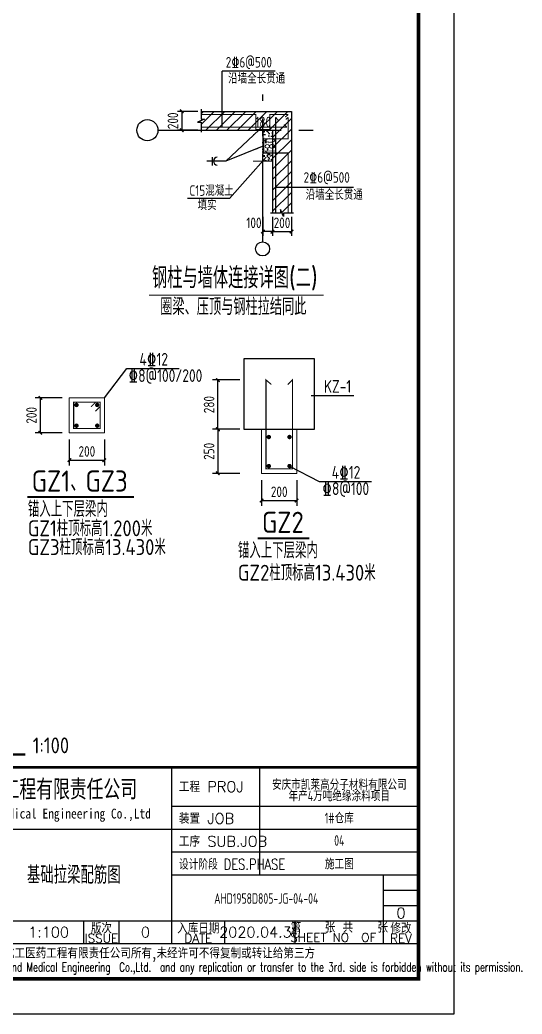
# Model space of a CAD drawing. Header units: millimetres. Extents: x 865490 to 879904, y 39442 to 44891.
# Drawn here: x 869460.7 to 869603.3, y 39450.4 to 39732.4 of the extents above; entities that cross this region are included whole.
import ezdxf
from ezdxf.enums import TextEntityAlignment as Align

# ---------------------------------------------------------------- set-up
doc = ezdxf.new("R2010")
doc.units = ezdxf.units.MM
doc.header["$LTSCALE"] = 1000
doc.header["$MEASUREMENT"] = 0
doc.linetypes.add('CENTER', pattern=[2, 1.25, -0.25, 0.25, -0.25])
doc.linetypes.add('DOTE', pattern=[2.42, 2, -0.2, 0.02, -0.2])
for name, color, linetype in [('1500', 4, 'Continuous'), ('2', 3, 'Continuous'), ('AXIS', 3, 'Continuous'), ('DIM', 7, 'Continuous'), ('DOTE', 1, 'DOTE'), ('PUB_TEXT', 7, 'Continuous'), ('层14', 2, 'Continuous'), ('文字', 7, 'Continuous'), ('水平标注', 2, 'Continuous')]:
    doc.layers.add(name, color=color, linetype=linetype)
doc.layers.add('Z-柱大样外框', color=7, linetype='ByLayer', lineweight=18)
doc.styles.add('ECEC_TQ', font='txt_l.shx', dxfattribs={"bigfont": 'hztxt_l.shx'})
doc.styles.add('ECEC_TQ_S', font='')
doc.styles.add('GBHZ', font='gbenor.shx', dxfattribs={"width": 0.9, "bigfont": 'gbcbig.shx'})
doc.styles.add('TS', font='tssdeng.shx', dxfattribs={"width": 0.8, "height": 2.5, "bigfont": 'tssdchn.shx'})
doc.styles.add('TSSD_REIN', font='tssdeng.shx', dxfattribs={"width": 0.7, "bigfont": 'tssdchn.shx'})
doc.styles.get('ECEC_TQ_S').set_extended_font_data('SimSun')
doc.dimstyles.new('Y10', dxfattribs={"dimscale": 0, "dimtxt": 3, "dimasz": 0.01, "dimexe": 1.2, "dimexo": 1, "dimgap": 1, "dimtad": 1, "dimdec": 0, "dimlfac": 10, "dimzin": 0, "dimdsep": 46, "dimtxsty": 'GBHZ', "dimblk1": 'DX', "dimblk2": 'DX', "dimsah": 1, "dimcen": 0.09, "dimdle": 1, "dimadec": 0, "dimazin": 0, "dimtfac": 1, "dimtdec": 0, "dimtix": 1, "dimtmove": 2, "dimatfit": 3, "dimldrblk": 'DX', "dimfxl": 0, "dimtolj": 1, "dimtzin": 0, "dimarcsym": 0})
doc.dimstyles.new('Y20', dxfattribs={"dimscale": 0, "dimtxt": 3, "dimasz": 0.01, "dimexe": 1.5, "dimexo": 0.03, "dimgap": 1, "dimtad": 1, "dimdec": 0, "dimlfac": 20, "dimzin": 0, "dimdsep": 46, "dimtxsty": 'GBHZ', "dimblk1": 'DX', "dimblk2": 'DX', "dimsah": 1, "dimcen": 0.09, "dimdle": 1, "dimadec": 0, "dimazin": 0, "dimtfac": 1, "dimtdec": 0, "dimtix": 1, "dimtmove": 2, "dimatfit": 3, "dimldrblk": 'DX', "dimfxl": 0, "dimtolj": 1, "dimtzin": 0, "dimarcsym": 0})

# ---------------------------------------------------------------- blocks, each defined once
blk = doc.blocks.new('DX')
at = {"color": 0, "linetype": 'ByBlock', "const_width": 40}
blk.add_lwpolyline([(-54, -51), (46, 49)], dxfattribs=at)
blk = doc.blocks.new('*D31')
at = {"layer": 'Defpoints', "color": 0, "transparency": 16777216}
for p in [(869512.2, 39706.46), (869506.68, 39701.13), (869512.2, 39701.13)]:
    blk.add_point(p, dxfattribs=at)
at = {"layer": 'dim', "color": 0, "lineweight": -2, "transparency": 16777216}
for p, q in [((869511.2, 39706.46), (869505.48, 39706.46)), ((869506.68, 39706.47), (869506.68, 39706.48)), ((869506.68, 39706.46), (869506.68, 39701.13)), ((869511.2, 39701.13), (869505.48, 39701.13)), ((869506.68, 39701.12), (869506.68, 39701.11))]:
    blk.add_line(p, q, dxfattribs=at)
at = {"layer": 'dim', "color": 0, "lineweight": -2, "transparency": 16777216, "xscale": 0.01, "yscale": 0.01, "zscale": 0.01}
for p, rotation in [((869506.68, 39706.46), 270), ((869506.68, 39701.13), 90)]:
    blk.add_blockref('DX', p, dxfattribs=dict(at, rotation=rotation))
at = {"layer": 'dim', "color": 0, "transparency": 16777216, "insert": (869504.18, 39703.79), "char_height": 3, "attachment_point": 5, "rotation": 90, "style": 'GBHZ'}
blk.add_mtext('\\A1;200', dxfattribs=at)
blk = doc.blocks.new('*D17')
at = {"layer": 'Defpoints', "color": 0, "transparency": 16777216}
for p in [(869532.45, 39677.58), (869537.78, 39677.58), (869537.78, 39672.36)]:
    blk.add_point(p, dxfattribs=at)
at = {"layer": 'dim', "color": 0, "lineweight": -2, "transparency": 16777216}
for p, q in [((869532.45, 39676.58), (869532.45, 39671.16)), ((869537.78, 39676.58), (869537.78, 39671.16)), ((869532.44, 39672.36), (869532.43, 39672.36)), ((869532.45, 39672.36), (869537.78, 39672.36)), ((869537.79, 39672.36), (869537.8, 39672.36))]:
    blk.add_line(p, q, dxfattribs=at)
at = {"layer": 'dim', "color": 0, "lineweight": -2, "transparency": 16777216, "xscale": 0.01, "yscale": 0.01, "zscale": 0.01}
blk.add_blockref('DX', (869532.45, 39672.36), dxfattribs=at)
at = {"layer": 'dim', "color": 0, "lineweight": -2, "transparency": 16777216, "xscale": 0.01, "yscale": 0.01, "zscale": 0.01, "rotation": 180}
blk.add_blockref('DX', (869537.78, 39672.36), dxfattribs=at)
at = {"layer": 'dim', "color": 0, "transparency": 16777216, "insert": (869535.12, 39674.86), "char_height": 3, "attachment_point": 5, "style": 'GBHZ'}
blk.add_mtext('\\A1;200', dxfattribs=at)
blk = doc.blocks.new('*D20')
at = {"layer": 'Defpoints', "color": 0, "transparency": 16777216}
for p in [(869529.67, 39677.58), (869532.45, 39677.58), (869529.67, 39672.36)]:
    blk.add_point(p, dxfattribs=at)
at = {"layer": 'dim', "color": 0, "lineweight": -2, "transparency": 16777216}
for p, q in [((869529.67, 39676.58), (869529.67, 39671.16)), ((869532.45, 39676.58), (869532.45, 39671.16)), ((869532.44, 39672.36), (869529.68, 39672.36))]:
    blk.add_line(p, q, dxfattribs=at)
at = {"layer": 'dim', "color": 0, "lineweight": -2, "transparency": 16777216, "xscale": 0.01, "yscale": 0.01, "zscale": 0.01, "rotation": 180}
blk.add_blockref('DX', (869529.67, 39672.36), dxfattribs=at)
at = {"layer": 'dim', "color": 0, "lineweight": -2, "transparency": 16777216, "xscale": 0.01, "yscale": 0.01, "zscale": 0.01}
blk.add_blockref('DX', (869532.45, 39672.36), dxfattribs=at)
at = {"layer": 'dim', "color": 0, "transparency": 16777216, "insert": (869527.16, 39674.86), "char_height": 3, "attachment_point": 5, "style": 'GBHZ'}
blk.add_mtext('\\A1;100', dxfattribs=at)
blk = doc.blocks.new('*D21')
at = {"layer": 'Defpoints', "color": 0, "transparency": 16777216}
for p in [(869472.8, 39625.25), (869466.55, 39615.25), (869472.8, 39615.25)]:
    blk.add_point(p, dxfattribs=at)
at = {"layer": 'dim', "color": 0, "lineweight": -2, "transparency": 16777216}
for p, q in [((869472.77, 39625.25), (869465.05, 39625.25)), ((869466.55, 39625.24), (869466.55, 39615.26)), ((869472.77, 39615.25), (869465.05, 39615.25))]:
    blk.add_line(p, q, dxfattribs=at)
at = {"layer": 'dim', "color": 0, "lineweight": -2, "transparency": 16777216, "xscale": 0.01, "yscale": 0.01, "zscale": 0.01}
for p, rotation in [((869466.55, 39625.25), 90), ((869466.55, 39615.25), 270)]:
    blk.add_blockref('DX', p, dxfattribs=dict(at, rotation=rotation))
at = {"layer": 'dim', "color": 0, "transparency": 16777216, "insert": (869464.05, 39620.25), "char_height": 3, "attachment_point": 5, "rotation": 90, "style": 'GBHZ'}
blk.add_mtext('\\A1;200', dxfattribs=at)
blk = doc.blocks.new('*D22')
at = {"layer": 'Defpoints', "color": 0, "transparency": 16777216}
for p in [(869474.76, 39613.38), (869484.76, 39613.38), (869484.76, 39607.52)]:
    blk.add_point(p, dxfattribs=at)
at = {"layer": 'dim', "color": 0, "lineweight": -2, "transparency": 16777216}
for p, q in [((869474.76, 39613.35), (869474.76, 39606.02)), ((869484.76, 39613.35), (869484.76, 39606.02)), ((869474.77, 39607.52), (869484.75, 39607.52))]:
    blk.add_line(p, q, dxfattribs=at)
at = {"layer": 'dim', "color": 0, "lineweight": -2, "transparency": 16777216, "xscale": 0.01, "yscale": 0.01, "zscale": 0.01, "rotation": 180}
blk.add_blockref('DX', (869474.76, 39607.52), dxfattribs=at)
at = {"layer": 'dim', "color": 0, "lineweight": -2, "transparency": 16777216, "xscale": 0.01, "yscale": 0.01, "zscale": 0.01}
blk.add_blockref('DX', (869484.76, 39607.52), dxfattribs=at)
at = {"layer": 'dim', "color": 0, "transparency": 16777216, "insert": (869479.76, 39610.02), "char_height": 3, "attachment_point": 5, "style": 'GBHZ'}
blk.add_mtext('\\A1;200', dxfattribs=at)
blk = doc.blocks.new('*D1274')
at = {"layer": 'Defpoints', "color": 0, "transparency": 16777216}
for p in [(869523.18, 39616.29), (869516.93, 39603.79), (869523.18, 39603.79)]:
    blk.add_point(p, dxfattribs=at)
at = {"layer": 'dim', "color": 0, "lineweight": -2, "transparency": 16777216}
for p, q in [((869523.15, 39616.29), (869515.43, 39616.29)), ((869516.93, 39616.28), (869516.93, 39603.8)), ((869523.15, 39603.79), (869515.43, 39603.79))]:
    blk.add_line(p, q, dxfattribs=at)
at = {"layer": 'dim', "color": 0, "lineweight": -2, "transparency": 16777216, "xscale": 0.01, "yscale": 0.01, "zscale": 0.01}
for p, rotation in [((869516.93, 39616.29), 90), ((869516.93, 39603.79), 270)]:
    blk.add_blockref('DX', p, dxfattribs=dict(at, rotation=rotation))
at = {"layer": 'dim', "color": 0, "transparency": 16777216, "insert": (869514.43, 39610.04), "char_height": 3, "attachment_point": 5, "rotation": 90, "style": 'GBHZ'}
blk.add_mtext('\\A1;250', dxfattribs=at)
blk = doc.blocks.new('*D1275')
at = {"layer": 'Defpoints', "color": 0, "transparency": 16777216}
for p in [(869529.33, 39601.93), (869539.33, 39601.93), (869539.33, 39596.06)]:
    blk.add_point(p, dxfattribs=at)
at = {"layer": 'dim', "color": 0, "lineweight": -2, "transparency": 16777216}
for p, q in [((869529.33, 39601.9), (869529.33, 39594.56)), ((869539.33, 39601.9), (869539.33, 39594.56)), ((869529.34, 39596.06), (869539.32, 39596.06))]:
    blk.add_line(p, q, dxfattribs=at)
at = {"layer": 'dim', "color": 0, "lineweight": -2, "transparency": 16777216, "xscale": 0.01, "yscale": 0.01, "zscale": 0.01, "rotation": 180}
blk.add_blockref('DX', (869529.33, 39596.06), dxfattribs=at)
at = {"layer": 'dim', "color": 0, "lineweight": -2, "transparency": 16777216, "xscale": 0.01, "yscale": 0.01, "zscale": 0.01}
blk.add_blockref('DX', (869539.33, 39596.06), dxfattribs=at)
at = {"layer": 'dim', "color": 0, "transparency": 16777216, "insert": (869534.33, 39598.56), "char_height": 3, "attachment_point": 5, "style": 'GBHZ'}
blk.add_mtext('\\A1;200', dxfattribs=at)
blk = doc.blocks.new('*D1276')
at = {"layer": 'Defpoints', "color": 0, "transparency": 16777216}
for p in [(869516.93, 39630.29), (869523.18, 39630.29), (869523.18, 39616.29)]:
    blk.add_point(p, dxfattribs=at)
at = {"layer": 'dim', "color": 0, "lineweight": -2, "transparency": 16777216}
for p, q in [((869523.15, 39630.29), (869515.43, 39630.29)), ((869516.93, 39616.3), (869516.93, 39630.28)), ((869523.15, 39616.29), (869515.43, 39616.29))]:
    blk.add_line(p, q, dxfattribs=at)
at = {"layer": 'dim', "color": 0, "lineweight": -2, "transparency": 16777216, "xscale": 0.01, "yscale": 0.01, "zscale": 0.01}
for p, rotation in [((869516.93, 39630.29), 90), ((869516.93, 39616.29), 270)]:
    blk.add_blockref('DX', p, dxfattribs=dict(at, rotation=rotation))
at = {"layer": 'dim', "color": 0, "transparency": 16777216, "insert": (869514.43, 39623.29), "char_height": 3, "attachment_point": 5, "rotation": 90, "style": 'GBHZ'}
blk.add_mtext('\\A1;280', dxfattribs=at)

msp = doc.modelspace()

# ---------------------------------------------------------------- hatches: boundary and pattern name
h = msp.add_hatch()
h.set_pattern_fill('ANSI31', color=256, scale=0.666667, style=0)
h.set_pattern_definition([(45, (869193.7595, 39722.6083), (-1.496709, 1.496709), [])])
h.paths.add_polyline_path([(869529.671, 39706.46), (869512.195, 39706.46), (869512.195, 39704.215), (869513.116, 39704.215), (869511.159, 39703.372), (869512.195, 39703.372), (869512.195, 39701.127), (869528.465, 39701.127), (869528.63, 39701.282), (869529.671, 39701.282)])
h.paths.add_polyline_path([(869531.671, 39705.571), (869535.617, 39705.571), (869535.617, 39706.46), (869529.671, 39706.46), (869529.671, 39701.282), (869531.671, 39701.282)], flags=17)
h.paths.add_polyline_path([(869537.782, 39706.46), (869535.617, 39706.46), (869535.617, 39705.571), (869531.671, 39705.571), (869531.671, 39701.282), (869529.671, 39701.282), (869529.671, 39701.127), (869530.671, 39701.127), (869532.449, 39701.127), (869532.449, 39694.658), (869536.894, 39694.658), (869536.894, 39684.953), (869537.782, 39684.953)])
h.paths.add_polyline_path([(869536.894, 39694.658), (869532.449, 39694.658), (869532.449, 39677.581), (869534.694, 39677.581), (869534.694, 39678.617), (869535.538, 39676.659), (869535.538, 39677.581), (869537.782, 39677.581), (869537.782, 39684.953), (869536.894, 39684.953)])
h.paths.add_polyline_path([(869519.291, 39704.012), (869522.552, 39704.012), (869522.552, 39705.614), (869519.291, 39705.614)], flags=24)
h.paths.add_polyline_path([(869528.564, 39701.491), (869530.995, 39701.491), (869530.995, 39703.092), (869528.564, 39703.092)], flags=9)
h.paths.add_polyline_path([(869536.733, 39699.747), (869536.733, 39702.517), (869534.97, 39702.517), (869534.97, 39699.747)], flags=24)
h.paths.add_polyline_path([(869532.683, 39703.937), (869535.453, 39703.937), (869535.453, 39705.7), (869532.683, 39705.7)], flags=24)
h.paths.add_polyline_path([(869536.658, 39686.277), (869536.658, 39689.538), (869535.056, 39689.538), (869535.056, 39686.277)], flags=24)
h = msp.add_hatch()
h.set_pattern_fill('AR-CONC', color=256, scale=0.013333, style=0)
h.set_pattern_definition([(50, (869193.7595, 39722.6083), (2.429129, -0.212521), [0.254, -2.794]), (355, (869193.7595, 39722.6083), (-0.469904, 2.547422), [0.2032, -2.2352]), (100.451, (869193.962, 39722.5905), (1.959233, 2.334889), [0.215867, -2.374533]), (46.1842, (869193.7595, 39723.2856), (3.614387, -0.560564), [0.381, -4.191]), (96.6356, (869194.0607, 39723.239), (3.16539, 3.299007), [0.3238, -3.5618]), (351.184, (869193.7595, 39723.2856), (3.165395, 3.299), [0.3048, -3.3528]), (21, (869194.0982, 39723.1163), (2.021532, -1.36354), [0.254, -2.794]), (326, (869194.0982, 39723.1163), (0.824027, 2.45584), [0.2032, -2.2352]), (71.4514, (869194.2667, 39723.0026), (2.845553, 1.092305), [0.215867, -2.374533]), (37.5, (869193.75955, 39722.60825), (0.0411814, 1.1274005), [0, -2.2081067, 0, -2.2690667, 0, -2.2436667]), (7.5, (869193.7595, 39722.6083), (0.890929, 1.335741), [0, -1.2937067, 0, -2.1573067, 0, -0.8551333]), (327.5, (869193.0043, 39722.60825), (1.8078746, -0.0763833), [0, -0.8466667, 0, -2.6416, 0, -3.5052]), (317.5, (869192.6657, 39722.6083), (1.975056, 0.33902), [0, -1.100667, 0, -1.754293, 0, -2.4892])])
h.paths.add_polyline_path([(869532.449, 39698.658), (869529.938, 39698.658), (869529.938, 39694.658), (869532.449, 39694.658)])
h.paths.add_polyline_path([(869532.449, 39701.016), (869529.671, 39701.016), (869529.671, 39696.551), (869529.938, 39696.658), (869529.938, 39698.658), (869532.449, 39698.658)])
h.paths.add_polyline_path([(869532.449, 39694.658), (869529.938, 39694.658), (869529.938, 39696.658), (869529.671, 39696.551), (869529.671, 39692.349), (869532.449, 39692.349)])
h.paths.add_polyline_path([(869531.622, 39695.513), (869531.622, 39697.944), (869530.021, 39697.944), (869530.021, 39695.513)], flags=24)

# ---------------------------------------------------------------- linework, layer by layer
at = {"color": 0}
msp.add_line((869583.883, 40044.4), (869583.883, 39450.4), dxfattribs=at)
for p, q in [((869518.162, 39702.016), (869518.162, 39717.87)), ((869533.192, 39717.87), (869518.162, 39717.87)), ((869512.195, 39706.46), (869537.782, 39706.46)), ((869537.782, 39706.46), (869537.782, 39677.581)), ((869512.195, 39701.127), (869532.449, 39701.127)), ((869528.613, 39701.266), (869519.156, 39692.349)), ((869529.662, 39701.007), (869529.662, 39694.34)), ((869532.449, 39701.127), (869532.449, 39677.581)), ((869529.938, 39696.658), (869519.156, 39692.349)), ((869519.156, 39692.349), (869513.773, 39692.349)), ((869515.408, 39692.349), (869515.408, 39693.445)), ((869515.408, 39691.162), (869515.408, 39692.349)), ((869520.208, 39681.719), (869530.597, 39693.462)), ((869533.338, 39684.953), (869555.375, 39684.953)), ((869520.208, 39681.719), (869508.279, 39681.719)), ((869503.883, 39470.4), (869503.883, 39520.4)), ((869528.883, 39489.9), (869528.883, 39520.4)), ((869573.883, 39460.4), (869573.883, 39520.4)), ((869503.883, 39509.4), (869573.883, 39509.4)), ((869393.883, 39502.9), (869503.883, 39502.9)), ((869503.883, 39502.9), (869573.883, 39502.9)), ((869503.883, 39496.4), (869573.883, 39496.4)), ((869503.883, 39489.9), (869573.883, 39489.9)), ((869563.883, 39470.4), (869563.883, 39489.9)), ((869563.883, 39485.566), (869573.883, 39485.566)), ((869563.883, 39481.233), (869573.883, 39481.233)), ((869448.883, 39476.9), (869573.883, 39476.9)), ((869478.883, 39470.4), (869478.883, 39476.9)), ((869488.883, 39470.4), (869488.883, 39476.9)), ((869518.883, 39470.4), (869518.883, 39476.9)), ((869538.883, 39470.4), (869538.883, 39476.9)), ((869393.883, 39470.4), (869573.883, 39470.4)), ((869393.883, 39460.4), (869573.883, 39460.4)), ((869583.883, 39450.4), (868742.883, 39450.4))]:
    msp.add_line(p, q)
at = {"color": 3, "linetype": 'Continuous'}
for p, q in [((869484.758, 39625.251), (869491.058, 39633.539)), ((869491.058, 39633.539), (869505.97, 39633.539)), ((869543.437, 39625.836), (869555.479, 39625.836)), ((869537.264, 39605.856), (869545.626, 39601.465)), ((869545.626, 39601.465), (869560.539, 39601.465))]:
    msp.add_line(p, q, dxfattribs=at)
at = {"color": 0, "const_width": 1}
msp.add_lwpolyline([(869573.883, 39460.4), (868767.883, 39460.4), (868767.883, 40034.4), (869573.883, 40034.4)], close=True, dxfattribs=at)
for points in [[(869512.195, 39707.053), (869512.195, 39704.215), (869513.116, 39704.215), (869511.159, 39703.372), (869512.195, 39703.372), (869512.195, 39700.57)], [(869538.375, 39677.581), (869535.538, 39677.581), (869535.538, 39676.659), (869534.694, 39678.617), (869534.694, 39677.581), (869531.893, 39677.581)]]:
    msp.add_lwpolyline(points)
for points, const_width in [([(869526.894, 39701.016), (869532.449, 39701.016)], 0.222), ([(869529.655, 39700.966), (869529.655, 39692.349)], 0.222), ([(869526.894, 39692.349), (869532.449, 39692.349)], 0.222), ([(869413.194, 39524.051), (869462.319, 39524.051)], 0.667), ([(869573.883, 39520.4), (869393.883, 39520.4)], 0.7)]:
    msp.add_lwpolyline(points, dxfattribs=dict(const_width=const_width))
for points in [[(869528.613, 39701.266, 0, 0.356, 0), (869527, 39699.746, 0.356, 0.356, 0)], [(869529.938, 39696.658, 0, 0.356, 0), (869527.769, 39695.791, 0.356, 0.356, 0)]]:
    msp.add_lwpolyline(points, format="xyseb")
for centre, radius in [((869496.941, 39701.127), 3), ((869529.624, 39667.465), 2)]:
    msp.add_circle(centre, radius)
msp.add_arc((869516.77, 39692.349), 1.095, 90, 270)
at = {"layer": '1500', "const_width": 0.538}
for points in [[(869493.114, 39597.071), (869462.85, 39597.071)], [(869542.927, 39585.364), (869528.179, 39585.364)]]:
    msp.add_lwpolyline(points, dxfattribs=at)
at = {"layer": '2', "color": 1, "const_width": 0.3}
for points in [[(869536.894, 39705.571), (869531.671, 39705.571), (869531.671, 39701.282), (869527.671, 39701.282), (869527.671, 39705.571), (869512.195, 39705.571)], [(869536.894, 39704.803), (869536.894, 39698.658), (869529.938, 39698.658), (869529.938, 39694.658), (869536.894, 39694.658), (869536.894, 39677.581)], [(869533.338, 39677.581), (869533.338, 39704.803)], [(869533.338, 39704.803), (869534.046, 39703.964)], [(869536.894, 39705.571), (869536.055, 39704.863)], [(869536.894, 39704.803), (869536.2, 39704.18)], [(869512.195, 39702.016), (869536.531, 39702.016)], [(869536.531, 39702.016), (869535.692, 39702.724)]]:
    msp.add_lwpolyline(points, dxfattribs=at)
at = {"layer": 'dim', "color": 210, "const_width": 0.313}
for points in [[(869536.827, 39628.988), (869538.077, 39630.294), (869538.077, 39605.044), (869530.577, 39605.044), (869530.577, 39630.294), (869532.121, 39628.988)], [(869536.781, 39628.988), (869538.077, 39630.294), (869538.077, 39613.794)], [(869480.933, 39622.675), (869482.258, 39624.001), (869483.508, 39624.001), (869483.508, 39616.501), (869476.008, 39616.501), (869476.008, 39624.001), (869483.508, 39624.001), (869483.508, 39622.751), (869482.183, 39621.425)]]:
    msp.add_lwpolyline(points, dxfattribs=at)
at = {"layer": 'dim', "color": 6, "const_width": 0.625}
for points in [[(869476.821, 39623.501, 1), (869476.821, 39622.876, 1)], [(869482.696, 39623.501, 1), (869482.696, 39622.876, 1)], [(869476.821, 39617.626, 1), (869476.821, 39617.001, 1)], [(869482.696, 39617.626, 1), (869482.696, 39617.001, 1)], [(869531.389, 39614.412, 1), (869531.389, 39613.787, 1)], [(869537.264, 39614.412, 1), (869537.264, 39613.787, 1)], [(869531.389, 39606.169, 1), (869531.389, 39605.544, 1)], [(869537.264, 39606.169, 1), (869537.264, 39605.544, 1)]]:
    msp.add_lwpolyline(points, format="xyb", close=True, dxfattribs=at)
at = {"layer": 'DOTE', "linetype": 'CENTER', "ltscale": 0.02}
for p, q in [((869529.671, 39669.464), (869529.671, 39711.279)), ((869499.937, 39701.127), (869543.989, 39701.127))]:
    msp.add_line(p, q, dxfattribs=at)
at = {"layer": 'Z-柱大样外框'}
for points in [[(869474.758, 39625.251), (869474.758, 39615.251), (869484.758, 39615.251), (869484.758, 39625.251)], [(869529.327, 39616.294), (869529.327, 39603.794), (869539.327, 39603.794), (869539.327, 39616.294)]]:
    msp.add_lwpolyline(points, close=True, dxfattribs=at)
at = {"layer": '层14'}
msp.add_lwpolyline([(869524.327, 39616.294), (869544.327, 39616.294), (869544.327, 39636.294), (869524.327, 39636.294)], close=True, dxfattribs=at)
at = {"layer": '文字', "color": 6, "const_width": 0.32}
msp.add_lwpolyline([(869497.371, 39654.313), (869546.906, 39654.313)], dxfattribs=at)

# ---------------------------------------------------------------- texts
at = {"color": 3, "linetype": 'Continuous', "style": 'GBHZ', "width": 0.9}
for s, p in [('4\x8412', (869494.667, 39634.354)), ('\x848@100/200', (869491.556, 39629.715)), ('KZ-1', (869547.046, 39626.65)), ('4\x8412', (869549.235, 39602.28)), ('%%1328@100', (869546.545, 39597.641))]:
    msp.add_text(s, height=3.6, dxfattribs=at).set_placement(p)
at = {"ltscale": 2, "style": 'GBHZ'}
msp.add_text('1:100', height=4.5, rotation=0.20444, dxfattribs=at).set_placement((869464.395, 39524.356))
for s, height, style, width, p in [('安徽华东化工医药工程有限责任公司', 5, 'ECEC_TQ_S', 0.7, (869455.832, 39514.4)), ('Anhui Huadong Chemical & Medical Engineering Co.,Ltd', 2.8, 'ECEC_TQ_S', 0.85, (869455.832, 39506.9)), ('The proprietary right of this document belongs to Anhui Huadong Chemical And Medical Engineering  Co.,Ltd.  and any replication or transfer to the 3rd. side is forbidden without its permission. ', 2.5, 'ECEC_TQ', 0.72, (869483.883, 39463.4))]:
    msp.add_text(s, height=height, dxfattribs=dict(style=style, width=width)).set_placement(p, align=Align.MIDDLE)
at = {"style": 'ECEC_TQ'}
for s, p in [('工程 PROJ', (869505.883, 39513.4)), ('装置 JOB', (869505.883, 39504.4)), ('工序 SUB.JOB', (869505.883, 39497.9))]:
    msp.add_text(s, height=3, dxfattribs=at).set_placement(p)
at = {"style": 'ECEC_TQ', "width": 0.8}
msp.add_text('设计阶段 DES.PHASE', height=3, dxfattribs=at).set_placement((869505.883, 39491.4))
at = {"style": 'ECEC_TQ'}
for s, height, p in [('版次', 3, (869483.883, 39474.9)), ('入库日期', 3, (869511.383, 39474.9)), ('第   张 共   张', 3, (869551.383, 39475.15)), ('修改', 3, (869568.883, 39474.9)), ('ISSUE', 2.5, (869483.883, 39471.9)), ('DATE', 2.5, (869511.383, 39471.9)), ('SHEET NO  OF  ', 2.5, (869551.383, 39472.15)), ('REV', 2.5, (869568.883, 39471.9)), ('本文件专有权属安徽华东化工医药工程有限责任公司所有,未经许可不得复制或转让给第三方', 3, (869483.883, 39467.4))]:
    msp.add_text(s, height=height, dxfattribs=at).set_placement(p, align=Align.MIDDLE)
for tag, text, p in [('0', '0', (869568.883, 39479.066)), ('1:100', '1:100', (869468.883, 39473.65)), ('0', '0', (869496.383, 39473.65)), ('2020.04.30', ' ', (869528.883, 39473.65))]:
    msp.add_attdef(tag, text=text, height=3, dxfattribs=at).set_placement(p, align=Align.MIDDLE)
at = {"layer": '2', "color": 7, "style": 'GBHZ', "width": 0.9}
for s, p in [('2%%1326@500', (869519.169, 39718.904)), ('沿墙全长贯通', (869519.842, 39714.339)), ('180', (869527.558, 39701.944)), ('2%%1326@500', (869541.251, 39686.228)), ('C15混凝土', (869508.865, 39682.51)), ('沿墙全长贯通', (869541.85, 39681.361)), ('填实', (869511.178, 39678.431))]:
    msp.add_text(s, height=3, dxfattribs=at).set_placement(p)
msp.add_text('180', height=3, rotation=90, dxfattribs=at).set_placement((869533.214, 39694.528))
at = {"layer": 'AXIS', "style": 'TSSD_REIN', "width": 0.7}
for s, p in [('安庆市凯莱高分子材料有限公司', (869551.383, 39515.675)), ('年产4万吨绝缘涂料项目', (869551.383, 39512.445)), ('1#仓库', (869551.383, 39506.15)), ('04', (869551.383, 39499.65)), ('施工图', (869551.383, 39493.15)), ('AHD1958D805-JG-04-04', (869530.661, 39483.193))]:
    msp.add_text(s, height=3, dxfattribs=at).set_placement(p, align=Align.MIDDLE)
at = {"layer": 'PUB_TEXT', "style": 'GBHZ'}
for s, height, p in [('钢柱与墙体连接详图(二)', 6, (869498.234, 39656.265)), ('圈梁、压顶与钢柱拉结同此', 4.8, (869500.584, 39648.664))]:
    msp.add_text(s, height=height, dxfattribs=at).set_placement(p)
at = {"layer": 'PUB_TEXT', "style": 'TS', "width": 0.8}
msp.add_text('基础拉梁配筋图', height=5, dxfattribs=at).set_placement((869476.049, 39490.153), align=Align.MIDDLE)
at = {"layer": '水平标注', "style": 'GBHZ'}
for s, height, p in [('GZ1、GZ3', 6, (869464.108, 39598.612)), ('锚入上下层梁内', 4.5, (869463.022, 39591.408)), ('GZ1柱顶标高1.200米', 4.5, (869463.022, 39585.954)), ('GZ2', 6, (869529.438, 39586.905)), ('GZ3柱顶标高13.430米', 4.5, (869463.022, 39580.621)), ('锚入上下层梁内', 4.5, (869522.631, 39579.701)), ('GZ2柱顶标高13.430米', 4.5, (869522.631, 39573.355))]:
    msp.add_text(s, height=height, dxfattribs=at).set_placement(p)

# ---------------------------------------------------------------- dimensions: what is measured, and where the dimension line sits
at = {"layer": 'dim'}
dim = msp.add_linear_dim(base=(869506.679, 39701.127), p1=(869512.195, 39706.46), p2=(869512.195, 39701.127), angle=90, text='200', dimstyle='Y10', override={"dimscale": 1}, dxfattribs=at)
dim.commit()
dim.dimension.update_dxf_attribs({"geometry": '*D31', "text_midpoint": (869504.179, 39703.794)})
dim = msp.add_linear_dim(base=(869529.671, 39672.36), p1=(869532.449, 39677.581), p2=(869529.671, 39677.581), angle=180, text='100', dimstyle='Y10', override={"dimscale": 1}, dxfattribs=at)
dim.commit()
dim.dimension.update_dxf_attribs({"geometry": '*D20', "text_midpoint": (869527.16, 39674.86), "dimtype": 160})
dim = msp.add_linear_dim(base=(869537.782, 39672.36), p1=(869532.449, 39677.581), p2=(869537.782, 39677.581), text='200', dimstyle='Y10', override={"dimscale": 1}, dxfattribs=at)
dim.commit()
dim.dimension.update_dxf_attribs({"geometry": '*D17', "text_midpoint": (869535.116, 39674.86)})
for base, p1, p2, angle, picture, middle in [((869516.927, 39630.294), (869523.177, 39616.294), (869523.177, 39630.294), 90, '*D1276', (869514.427, 39623.294)), ((869466.555, 39615.251), (869472.805, 39625.251), (869472.805, 39615.251), 270, '*D21', (869464.055, 39620.251)), ((869516.927, 39603.794), (869523.177, 39616.294), (869523.177, 39603.794), 270, '*D1274', (869514.427, 39610.044))]:
    dim = msp.add_linear_dim(base=base, p1=p1, p2=p2, angle=angle, dimstyle='Y20', override={"dimscale": 1}, dxfattribs=at)
    dim.commit()
    dim.dimension.update_dxf_attribs({"geometry": picture, "text_midpoint": middle})
for base, p1, p2, picture, middle in [((869484.758, 39607.517), (869474.758, 39613.382), (869484.758, 39613.382), '*D22', (869479.758, 39610.017)), ((869539.327, 39596.06), (869529.327, 39601.925), (869539.327, 39601.925), '*D1275', (869534.327, 39598.56))]:
    dim = msp.add_linear_dim(base=base, p1=p1, p2=p2, dimstyle='Y20', override={"dimscale": 1}, dxfattribs=at)
    dim.commit()
    dim.dimension.update_dxf_attribs({"geometry": picture, "text_midpoint": middle})

doc.saveas('drawing.dxf')
